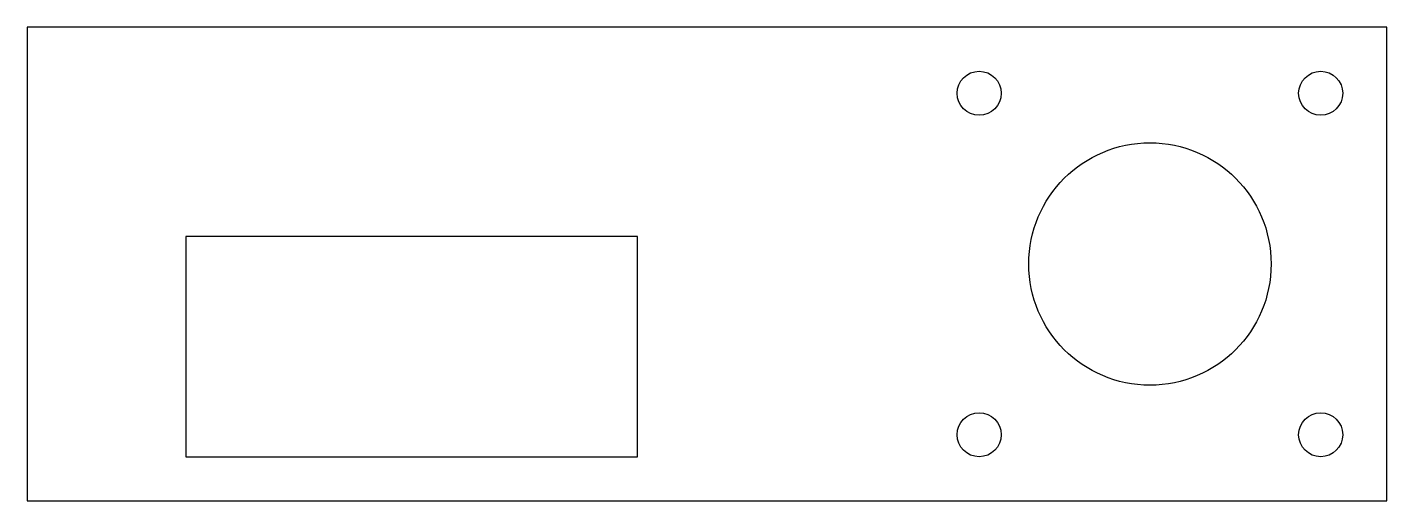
# Model space of a CAD drawing. Header units: millimetres. Extents: x -102 to 22, y -22 to 22.
import ezdxf

# ---------------------------------------------------------------- set-up
doc = ezdxf.new("R2010")
doc.units = ezdxf.units.MM
doc.layers.get('0').update_dxf_attribs({"linetype": 'CONTINUOUS'})

msp = doc.modelspace()

# ---------------------------------------------------------------- linework, layer by layer
for points in [[(21.5, -21.5), (21.5, 21.5), (-101.9, 21.5), (-101.9, -21.5)], [(-46.5, -17.5), (-46.5, 2.5), (-87.5, 2.5), (-87.5, -17.5)]]:
    msp.add_lwpolyline(points, close=True)
for centre, radius in [((-15.5, 15.5), 2), ((15.5, 15.5), 2), ((0, 0), 11), ((-15.5, -15.5), 2), ((15.5, -15.5), 2)]:
    msp.add_circle(centre, radius)

doc.saveas('drawing.dxf')
